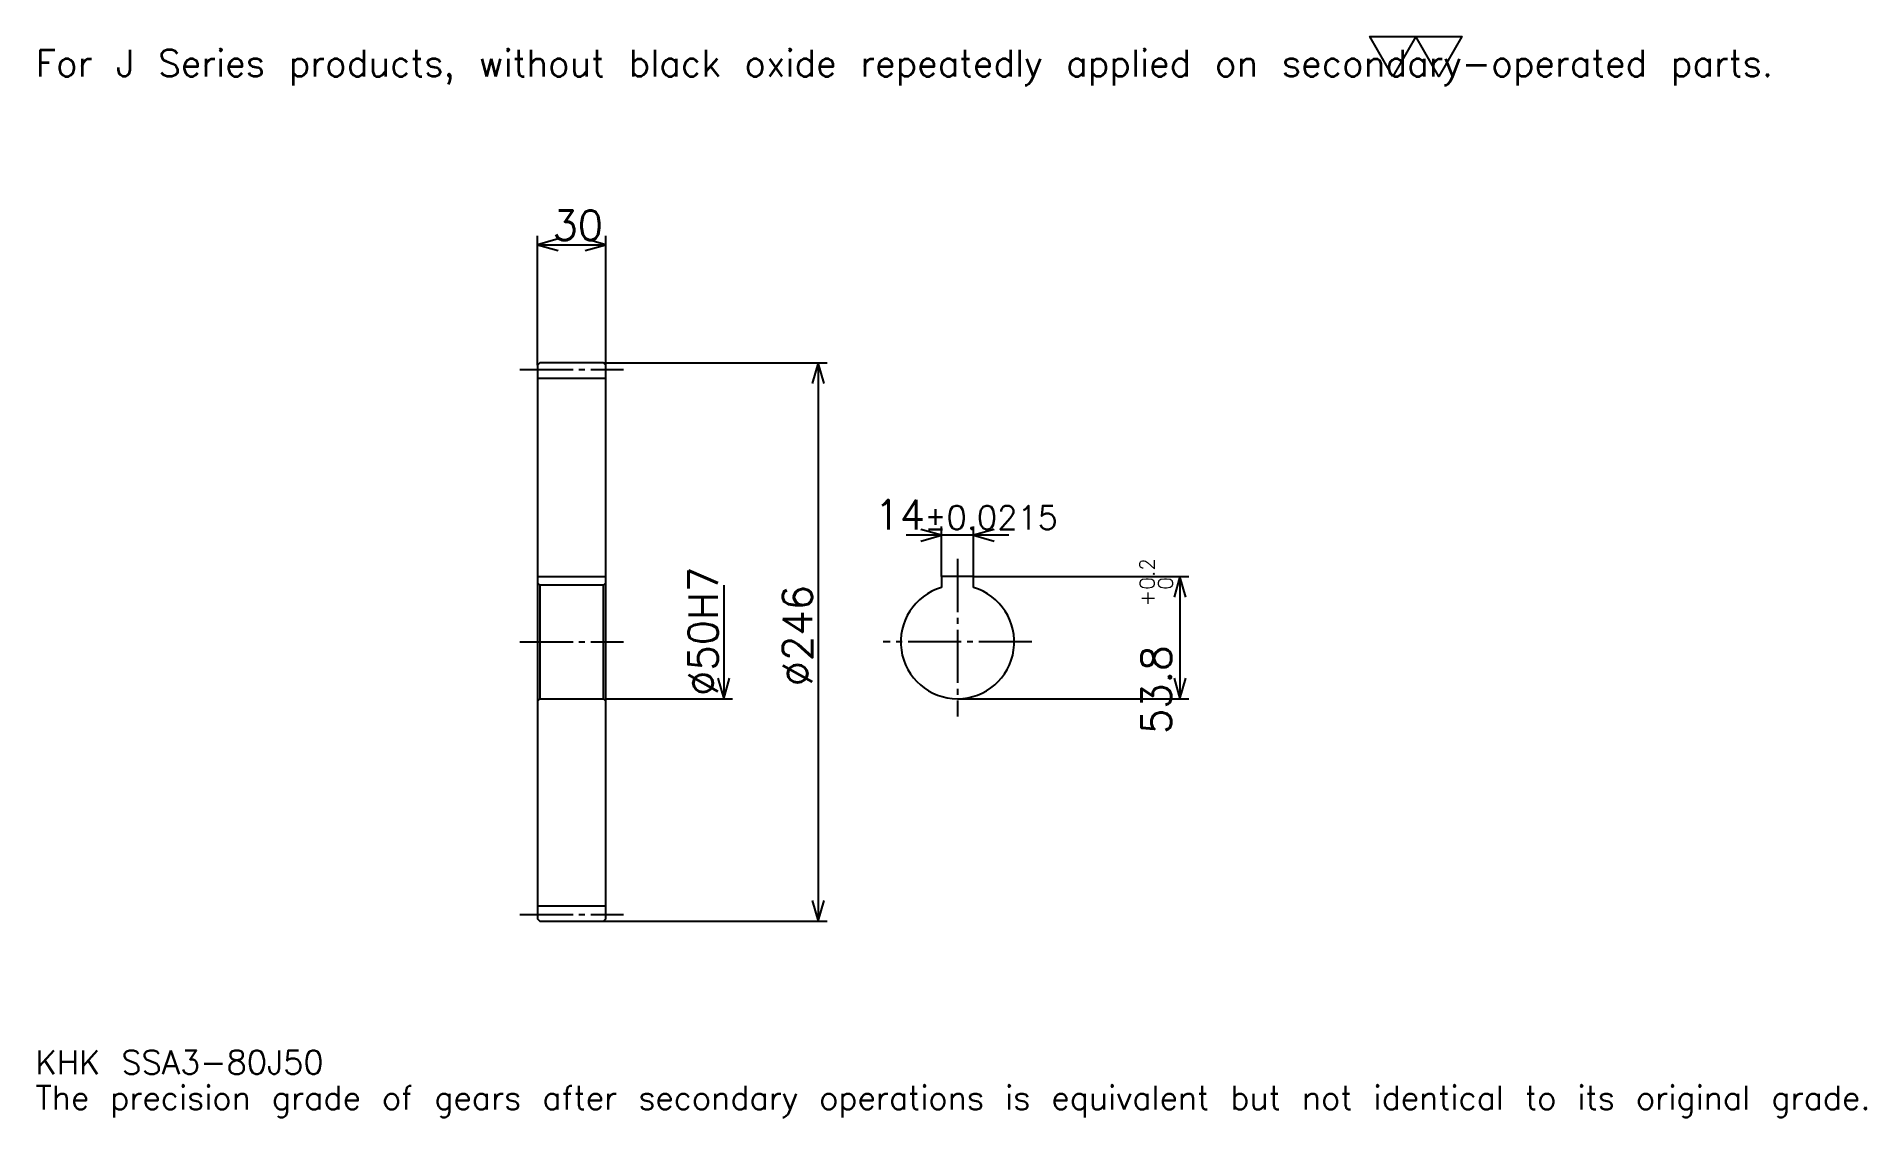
# Model space of a CAD drawing. Extents: x 26 to 833, y 10 to 486.
import ezdxf

# ---------------------------------------------------------------- set-up
doc = ezdxf.new("R2010")
doc.units = 0
doc.linetypes.add('DASHDOT', pattern=[31.20652, 23.404891, -2.600543, 2.600543, -2.600543])
doc.layers.get('0').update_dxf_attribs({"linetype": 'CONTINUOUS'})
doc.layers.add('DASHDOT', color=6, linetype='DASHDOT')
doc.styles.add('KANJI', font='TXT', dxfattribs={"bigfont": 'BIGFONT'})

msp = doc.modelspace()

# ---------------------------------------------------------------- linework, layer by layer
at = {"color": 5}
for p, q in [((247.258148, 341.971466), (247.258148, 397.883148)), ((277.258148, 341.971466), (277.258148, 397.883148)), ((247.258148, 393.98233), (277.258148, 393.98233)), ((247.258148, 340.971466), (247.258148, 341.971466)), ((276.258148, 341.971466), (277.258148, 341.971466)), ((277.258148, 341.971466), (374.778534, 341.971466)), ((277.258148, 340.971466), (277.258148, 341.971466)), ((370.877716, 341.971466), (370.877716, 95.971466)), ((425.285339, 247.771469), (425.285339, 269.876099)), ((439.285339, 247.771469), (439.285339, 269.876099)), ((454.88858, 265.975281), (409.682068, 265.975281)), ((329.269012, 243.971466), (329.269012, 193.971466)), ((439.285339, 247.771469), (534.2052, 247.771469)), ((530.304321, 247.771469), (530.304321, 193.971466)), ((277.258148, 193.971466), (333.16983, 193.971466)), ((432.285339, 193.971466), (534.2052, 193.971466)), ((276.258148, 95.971466), (277.258148, 95.971466)), ((277.258148, 95.971466), (374.778534, 95.971466))]:
    msp.add_line(p, q, dxfattribs=at)
at = {"color": 4}
for p, q in [((247.258148, 335.221466), (277.258148, 335.221466)), ((247.258148, 247.771469), (277.258148, 247.771469)), ((277.258148, 244.971466), (276.258148, 243.971466)), ((247.258148, 192.971466), (248.258148, 193.971466)), ((277.258148, 192.971466), (276.258148, 193.971466)), ((247.258148, 102.721466), (277.258148, 102.721466))]:
    msp.add_line(p, q, dxfattribs=at)
at = {"color": 7}
msp.add_lwpolyline([(624.130432, 468.097839), (613.988342, 485.677521), (654.556763, 485.677521), (644.414673, 468.097839), (634.272522, 485.677521), (624.130432, 468.097839)], dxfattribs=at)
at = {"color": 5}
for points in [[(256.360046, 396.582886), (247.258148, 393.98233), (256.360046, 391.381775)], [(268.15625, 391.381775), (277.258148, 393.98233), (268.15625, 396.582886)], [(373.478271, 332.869568), (370.877716, 341.971466), (368.277161, 332.869568)], [(416.183411, 263.374725), (425.285339, 265.975281), (416.183411, 268.575806)], [(448.387207, 268.575806), (439.285339, 265.975281), (448.387207, 263.374725)], [(532.904907, 238.669556), (530.304321, 247.771469), (527.703796, 238.669556)], [(326.668457, 203.073364), (329.269012, 193.971466), (331.869568, 203.073364)], [(527.703796, 203.073364), (530.304321, 193.971466), (532.904907, 203.073364)], [(368.277161, 105.073364), (370.877716, 95.971466), (373.478271, 105.073364)]]:
    msp.add_lwpolyline(points, dxfattribs=at)
at = {"color": 4}
for points in [[(247.258148, 192.971466), (247.258148, 96.971466), (248.258148, 95.971466), (276.258148, 95.971466), (277.258148, 96.971466), (277.258148, 340.971466), (276.258148, 341.971466), (248.258148, 341.971466), (247.258148, 340.971466), (247.258148, 192.971466)], [(247.258148, 244.971466), (248.258148, 243.971466), (248.258148, 193.971466), (276.258148, 193.971466), (276.258148, 243.971466), (248.258148, 243.971466)], [(439.285339, 242.971466), (439.285339, 247.771469), (425.285339, 247.771469), (425.285339, 242.971466)]]:
    msp.add_lwpolyline(points, dxfattribs=at)
msp.add_arc((432.285339, 218.971466), 25, 106.260204555, 73.739795445, dxfattribs=at)
at = {"layer": 'DASHDOT', "color": 7}
for p, q in [((239.456512, 338.971466), (285.059784, 338.971466)), ((432.285339, 255.57309), (432.285339, 186.16983)), ((239.456512, 218.971466), (285.059784, 218.971466)), ((465.086975, 218.971466), (399.483704, 218.971466)), ((239.456512, 98.971466), (285.059784, 98.971466))]:
    msp.add_line(p, q, dxfattribs=at)

# ---------------------------------------------------------------- texts
at = {"color": 7, "style": 'KANJI'}
for s, height, p in [('For J Series products, without black oxide repeatedly applied on secondary-operated parts.', 11.702446, (26.005434, 468.097839)), ('30', 13.002717, (253.806381, 396.062744)), ('14', 13.002717, (395.693115, 268.575806)), ('%%p0.0215', 10.402174, (417.666077, 268.575806)), ('KHK SSA3-80J50', 10.402174, (26.005434, 28.605978)), ('The precision grade of gears after secondary operations is equivalent but not identical to its original grade.', 10.402174, (26.005434, 13.002717))]:
    msp.add_text(s, height=height, dxfattribs=at).set_placement(p)
for s, height, p in [('%%c50H7', 13.002717, (326.668457, 195.241516)), ('0.2', 6.501359, (519.122009, 241.978485)), ('%%c246', 13.002717, (368.277161, 199.467392)), ('0', 6.501359, (527.183716, 241.978485)), ('+', 6.501359, (519.122009, 234.69696)), ('53.8', 13.002717, (526.403564, 178.416061))]:
    msp.add_text(s, height=height, rotation=90, dxfattribs=at).set_placement(p)

doc.saveas('drawing.dxf')
